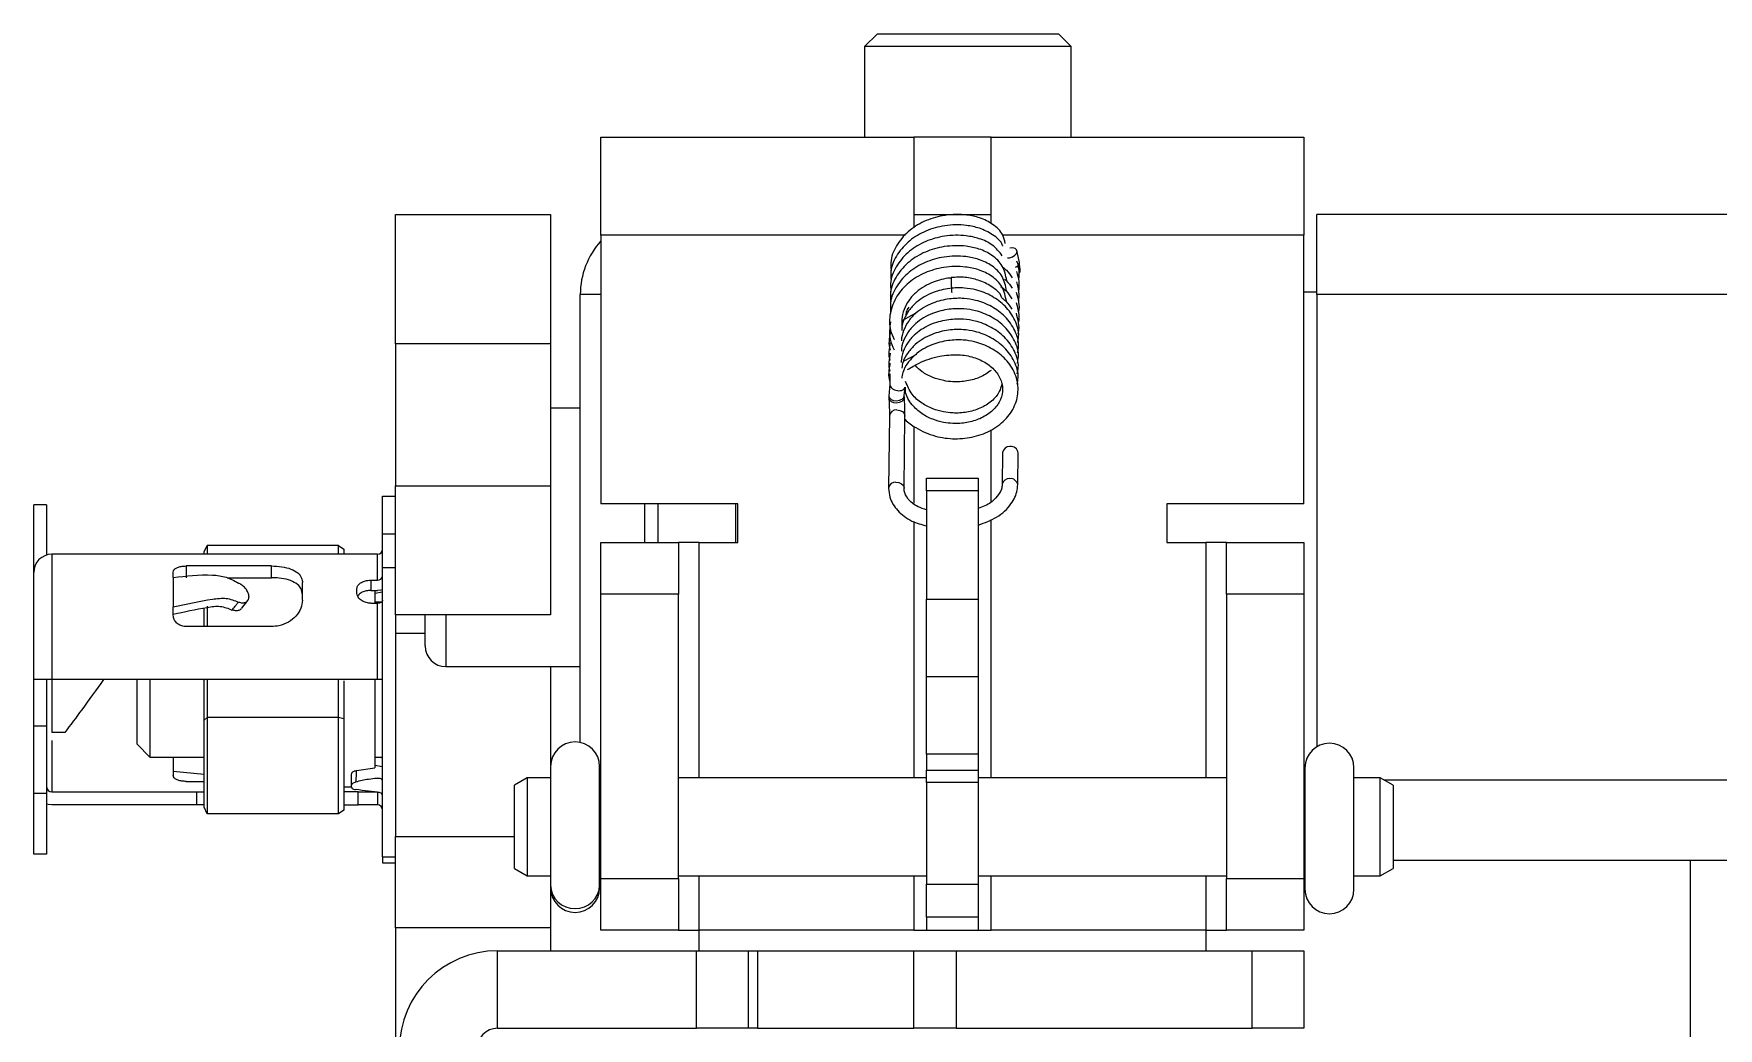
# Model space of a CAD drawing. Header units: millimetres. Extents: x -1052 to 1235, y -90 to 1990.
# Drawn here: x -967.7 to -902.5, y -43.7 to -5.2 of the extents above; entities that cross this region are included whole.
import ezdxf

# ---------------------------------------------------------------- set-up
doc = ezdxf.new("R2010")
doc.units = ezdxf.units.MM

msp = doc.modelspace()

# ---------------------------------------------------------------- linework, layer by layer
at = {"color": 7, "linetype": 'Continuous', "lineweight": 25}
for p, q in [((-935.075, -5.237), (-935.575, -5.737)), ((-935.575, -5.737), (-935.575, -9.237)), ((-931.228, -5.737), (-935.575, -5.737)), ((-935.075, -5.237), (-931.271, -5.237)), ((-931.271, -5.237), (-928.075, -5.237)), ((-927.575, -5.737), (-931.228, -5.737)), ((-927.575, -5.737), (-928.075, -5.237)), ((-927.575, -9.237), (-927.575, -5.737)), ((-945.775, -13.037), (-945.775, -9.237)), ((-945.775, -9.237), (-933.675, -9.237)), ((-933.675, -9.237), (-933.675, -12.756)), ((-930.675, -9.237), (-933.675, -9.237)), ((-930.675, -9.237), (-918.575, -9.237)), ((-930.675, -12.579), (-930.675, -9.237)), ((-918.575, -9.237), (-918.575, -13.037)), ((-953.725, -12.237), (-947.725, -12.237)), ((-953.725, -17.237), (-953.725, -12.237)), ((-947.725, -12.237), (-947.725, -17.237)), ((-933.675, -12.237), (-930.675, -12.237)), ((-918.075, -15.337), (-918.075, -12.237)), ((-89.075, -12.237), (-918.075, -12.237)), ((-945.775, -13.037), (-945.775, -23.437)), ((-918.575, -23.437), (-918.575, -13.037)), ((-929.581, -14.095), (-929.677, -13.626)), ((-929.576, -14.174), (-929.581, -14.095)), ((-946.575, -32.674), (-946.575, -15.337)), ((-918.075, -15.237), (-918.575, -15.237)), ((-918.075, -15.337), (-918.075, -32.835)), ((-934.118, -16.338), (-933.599, -16.057)), ((-953.725, -17.237), (-953.725, -22.737)), ((-947.725, -17.237), (-947.725, -22.737)), ((-934.039, -17.906), (-933.558, -17.64)), ((-934.595, -18.799), (-934.636, -19.274)), ((-934.593, -18.408), (-934.599, -18.811)), ((-934.636, -19.274), (-934.632, -19.353)), ((-934.037, -19.241), (-934.01, -18.934)), ((-934.033, -19.319), (-934.037, -19.241)), ((-946.575, -19.737), (-947.725, -19.737)), ((-934.614, -20.034), (-934.646, -22.824)), ((-934.046, -22.831), (-934.014, -20.041)), ((-933.675, -20.425), (-933.675, -23.412)), ((-930.675, -23.339), (-930.675, -20.576)), ((-930.236, -21.453), (-930.25, -22.692)), ((-929.65, -22.699), (-929.636, -21.46)), ((-953.725, -27.737), (-953.725, -22.737)), ((-947.725, -22.737), (-947.725, -27.737)), ((-933.175, -22.437), (-931.175, -22.437)), ((-933.175, -22.937), (-933.175, -22.437)), ((-931.175, -22.437), (-931.175, -22.937)), ((-930.25, -22.68), (-930.25, -22.692)), ((-954.225, -23.137), (-953.725, -23.137)), ((-954.225, -24.604), (-954.225, -23.137)), ((-940.475, -23.437), (-945.775, -23.437)), ((-944.075, -24.937), (-944.075, -23.437)), ((-943.575, -23.437), (-943.575, -24.937)), ((-940.575, -23.437), (-940.575, -24.937)), ((-940.475, -24.937), (-940.475, -23.437)), ((-933.175, -22.937), (-933.175, -27.121)), ((-931.175, -22.937), (-931.175, -27.121)), ((-918.575, -23.437), (-923.875, -23.437)), ((-923.875, -23.437), (-923.875, -24.937)), ((-967.225, -23.479), (-967.725, -23.479)), ((-967.725, -26.087), (-967.725, -23.479)), ((-967.225, -23.479), (-967.225, -25.416)), ((-930.675, -34.037), (-930.675, -24.039)), ((-954.225, -25.915), (-954.225, -24.604)), ((-953.725, -24.604), (-954.225, -24.604)), ((-933.675, -24.122), (-933.675, -34.037)), ((-961.425, -25.387), (-967.025, -25.387)), ((-954.425, -25.387), (-961.425, -25.387)), ((-961.125, -25.291), (-961.01, -25.044)), ((-961.125, -25.387), (-961.125, -25.291)), ((-961.01, -25.044), (-961.01, -25.387)), ((-955.925, -25.044), (-961.01, -25.044)), ((-955.925, -25.387), (-955.925, -25.044)), ((-955.925, -25.044), (-955.725, -25.186)), ((-955.725, -25.186), (-955.725, -25.387)), ((-945.775, -24.937), (-942.775, -24.937)), ((-945.775, -26.937), (-945.775, -24.937)), ((-942.775, -24.937), (-942.775, -26.937)), ((-941.975, -24.937), (-942.775, -24.937)), ((-941.975, -24.937), (-940.475, -24.937)), ((-923.875, -24.937), (-922.375, -24.937)), ((-921.575, -24.937), (-922.375, -24.937)), ((-921.575, -24.937), (-918.575, -24.937)), ((-921.575, -26.937), (-921.575, -24.937)), ((-918.575, -24.937), (-918.575, -26.937)), ((-958.525, -25.841), (-961.825, -25.841)), ((-954.225, -37.095), (-954.225, -25.915)), ((-953.725, -25.915), (-954.225, -25.915)), ((-967.725, -30.237), (-967.725, -26.087)), ((-962.325, -26.289), (-962.325, -26.076)), ((-962.325, -26.289), (-962.325, -27.42)), ((-960.245, -26.294), (-958.525, -26.294)), ((-957.325, -27.163), (-957.325, -26.485)), ((-954.675, -26.389), (-954.425, -26.389)), ((-959.674, -27.476), (-959.442, -27.182)), ((-959.398, -27.016), (-959.398, -27.044)), ((-955.225, -26.867), (-955.225, -26.749)), ((-954.675, -26.786), (-954.425, -26.786)), ((-954.675, -27.284), (-954.425, -27.284)), ((-954.525, -26.786), (-954.525, -27.284)), ((-954.225, -26.86), (-954.525, -26.904)), ((-954.267, -27.237), (-954.525, -27.237)), ((-945.775, -37.937), (-945.775, -26.937)), ((-942.775, -37.937), (-942.775, -26.937)), ((-933.175, -30.121), (-933.175, -27.121)), ((-931.175, -27.121), (-931.175, -30.121)), ((-921.575, -26.937), (-921.575, -37.937)), ((-918.575, -26.937), (-918.575, -37.937)), ((-962.325, -27.745), (-962.325, -27.42)), ((-961.125, -28.187), (-961.125, -27.458)), ((-961.01, -27.397), (-961.01, -28.187)), ((-959.715, -27.52), (-959.678, -27.473)), ((-947.725, -27.737), (-953.725, -27.737)), ((-953.725, -27.737), (-953.725, -28.449)), ((-952.575, -28.937), (-952.575, -27.737)), ((-958.525, -28.187), (-961.825, -28.187)), ((-953.725, -28.449), (-953.725, -36.307)), ((-951.775, -29.737), (-946.575, -29.737)), ((-947.725, -29.737), (-947.725, -33.541)), ((-967.025, -30.237), (-967.725, -30.237)), ((-967.725, -32.043), (-967.725, -30.237)), ((-967.225, -30.237), (-967.225, -32.043)), ((-965.025, -30.237), (-967.025, -30.237)), ((-954.425, -30.237), (-965.025, -30.237)), ((-963.725, -32.737), (-963.725, -30.237)), ((-963.225, -30.237), (-963.225, -33.237)), ((-961.097, -30.237), (-961.125, -30.266)), ((-961.125, -31.805), (-961.125, -30.266)), ((-961.01, -30.237), (-961.01, -31.706)), ((-955.925, -31.706), (-955.925, -30.237)), ((-955.725, -30.283), (-955.725, -31.763)), ((-954.525, -30.237), (-954.525, -33.66)), ((-954.225, -30.237), (-954.425, -30.237)), ((-933.175, -30.121), (-931.175, -30.121)), ((-933.175, -33.121), (-933.175, -30.121)), ((-931.175, -30.121), (-931.175, -33.121)), ((-961.01, -31.706), (-961.125, -31.805)), ((-961.125, -35.183), (-961.125, -31.805)), ((-961.01, -31.706), (-961.01, -35.43)), ((-955.925, -31.706), (-961.01, -31.706)), ((-955.925, -35.43), (-955.925, -31.706)), ((-955.725, -31.763), (-955.925, -31.706)), ((-955.725, -31.763), (-955.725, -35.287)), ((-967.225, -32.043), (-967.725, -32.043)), ((-967.725, -34.653), (-967.725, -32.043)), ((-967.225, -32.043), (-967.225, -34.653)), ((-966.525, -32.287), (-967.025, -32.287)), ((-963.725, -32.737), (-963.225, -33.237)), ((-963.225, -33.237), (-961.125, -33.237)), ((-962.325, -33.237), (-962.325, -33.778)), ((-954.525, -33.237), (-954.225, -33.237)), ((-933.175, -33.121), (-933.175, -33.738)), ((-931.175, -33.121), (-931.175, -33.738)), ((-962.325, -33.778), (-962.325, -33.942)), ((-962.325, -33.778), (-961.125, -33.897)), ((-955.239, -33.76), (-954.525, -33.66)), ((-954.225, -33.613), (-954.525, -33.57)), ((-947.727, -33.602), (-947.727, -38.194)), ((-945.827, -38.194), (-945.827, -33.602)), ((-933.175, -34.221), (-933.175, -33.738)), ((-931.175, -33.738), (-931.175, -34.221)), ((-918.537, -33.65), (-918.537, -38.35)), ((-916.637, -38.35), (-916.637, -33.65)), ((-961.825, -34.179), (-961.125, -34.179)), ((-955.725, -34.387), (-955.425, -34.387)), ((-955.425, -34.399), (-955.425, -34.324)), ((-948.625, -34.037), (-949.125, -34.326)), ((-949.125, -37.548), (-949.125, -34.326)), ((-947.727, -34.037), (-948.625, -34.037)), ((-948.625, -34.037), (-948.625, -37.837)), ((-945.775, -34.037), (-945.827, -34.037)), ((-933.175, -34.037), (-942.775, -34.037)), ((-933.175, -34.221), (-933.175, -38.163)), ((-921.575, -34.037), (-931.175, -34.037)), ((-931.175, -34.221), (-931.175, -38.163)), ((-918.537, -34.037), (-918.575, -34.037)), ((-915.625, -34.037), (-916.637, -34.037)), ((-915.125, -34.326), (-915.625, -34.037)), ((-915.625, -35.937), (-915.625, -34.037)), ((-915.125, -34.326), (-915.125, -35.937)), ((-967.725, -36.995), (-967.725, -34.653)), ((-967.225, -34.653), (-967.725, -34.653)), ((-967.225, -34.653), (-967.225, -36.995)), ((-967.025, -34.587), (-961.425, -34.587)), ((-961.425, -35.087), (-967.025, -35.087)), ((-961.425, -34.587), (-961.425, -35.087)), ((-961.425, -34.587), (-961.125, -34.587)), ((-961.125, -35.087), (-961.425, -35.087)), ((-961.01, -35.43), (-961.125, -35.183)), ((-955.175, -34.587), (-955.725, -34.587)), ((-955.725, -35.087), (-955.175, -35.087)), ((-955.175, -34.587), (-954.425, -34.587)), ((-954.425, -35.087), (-955.175, -35.087)), ((-954.425, -34.587), (-954.425, -35.087)), ((-955.925, -35.43), (-961.01, -35.43)), ((-955.725, -35.287), (-955.925, -35.43)), ((-953.725, -39.843), (-953.725, -36.307)), ((-915.625, -37.837), (-915.625, -35.937)), ((-915.125, -35.937), (-915.125, -37.548)), ((-967.225, -36.995), (-967.725, -36.995)), ((-954.225, -37.095), (-953.725, -37.095)), ((-954.225, -37.095), (-954.225, -37.337)), ((-954.225, -37.337), (-953.725, -37.337)), ((-949.125, -37.548), (-948.625, -37.837)), ((-915.625, -37.837), (-915.125, -37.548)), ((-91.925, -37.237), (-915.125, -37.237)), ((-903.625, -37.237), (-903.625, -50.637)), ((-948.625, -37.837), (-947.727, -37.837)), ((-947.727, -38.194), (-947.727, -38.302)), ((-947.725, -38.363), (-947.725, -39.843)), ((-945.827, -37.837), (-945.775, -37.837)), ((-945.827, -38.302), (-945.827, -38.194)), ((-945.775, -39.937), (-945.775, -37.937)), ((-942.775, -37.837), (-933.175, -37.837)), ((-942.775, -37.937), (-942.775, -39.937)), ((-933.675, -37.837), (-933.675, -39.937)), ((-933.175, -38.163), (-931.175, -38.163)), ((-933.175, -39.437), (-933.175, -38.163)), ((-931.175, -37.837), (-921.575, -37.837)), ((-931.175, -38.163), (-931.175, -39.437)), ((-930.675, -39.937), (-930.675, -37.837)), ((-921.575, -39.937), (-921.575, -37.937)), ((-918.575, -37.837), (-918.537, -37.837)), ((-918.575, -37.937), (-918.575, -39.937)), ((-916.637, -37.837), (-915.625, -37.837)), ((-931.175, -39.437), (-933.175, -39.437)), ((-933.175, -39.437), (-933.175, -39.937)), ((-931.175, -39.437), (-931.175, -39.937)), ((-953.725, -39.843), (-953.725, -44.46)), ((-947.725, -39.843), (-947.725, -40.737)), ((-942.775, -39.937), (-945.775, -39.937)), ((-942.775, -39.937), (-941.975, -39.937)), ((-941.975, -40.737), (-941.975, -39.937)), ((-933.675, -39.937), (-933.175, -39.937)), ((-933.175, -39.937), (-931.175, -39.937)), ((-931.175, -39.937), (-930.675, -39.937)), ((-922.375, -39.937), (-922.375, -40.737)), ((-922.375, -39.937), (-921.575, -39.937)), ((-918.575, -39.937), (-921.575, -39.937)), ((-949.775, -40.737), (-942.075, -40.737)), ((-942.075, -40.737), (-940.075, -40.737)), ((-940.075, -40.737), (-940.075, -43.737)), ((-940.075, -40.737), (-939.714, -40.737)), ((-939.714, -40.737), (-933.672, -40.737)), ((-933.672, -40.737), (-932.034, -40.737)), ((-932.034, -40.737), (-920.575, -40.737)), ((-920.575, -40.737), (-918.575, -40.737)), ((-918.575, -40.737), (-918.575, -43.737)), ((-949.775, -43.737), (-942.075, -43.737)), ((-940.075, -43.737), (-942.075, -43.737)), ((-939.714, -43.737), (-940.075, -43.737)), ((-939.714, -43.737), (-933.672, -43.737)), ((-932.034, -43.737), (-933.672, -43.737)), ((-932.034, -43.737), (-920.575, -43.737)), ((-918.575, -43.737), (-920.575, -43.737))]:
    msp.add_line(p, q, dxfattribs=at)
at = {"color": 8, "linetype": 'Continuous', "lineweight": 18}
for p, q in [((-933.988, -13.037), (-945.775, -13.037)), ((-918.575, -13.037), (-930.226, -13.037)), ((-945.775, -15.337), (-946.575, -15.337)), ((-89.075, -15.337), (-918.075, -15.337)), ((-947.725, -17.237), (-953.725, -17.237)), ((-953.725, -22.737), (-947.725, -22.737)), ((-931.175, -22.937), (-933.175, -22.937)), ((-967.025, -25.387), (-967.025, -30.237)), ((-954.425, -26.389), (-954.425, -25.387)), ((-941.975, -34.037), (-941.975, -24.937)), ((-922.375, -24.937), (-922.375, -34.037)), ((-961.825, -25.841), (-961.825, -26.294)), ((-958.525, -26.294), (-958.525, -25.841)), ((-954.675, -26.389), (-954.675, -26.786)), ((-954.425, -30.237), (-954.425, -27.284)), ((-942.775, -26.937), (-945.775, -26.937)), ((-933.175, -27.121), (-931.175, -27.121)), ((-918.575, -26.937), (-921.575, -26.937)), ((-951.775, -27.737), (-951.775, -29.737)), ((-952.575, -28.449), (-953.725, -28.449)), ((-967.025, -32.596), (-967.025, -34.587)), ((-931.175, -33.121), (-933.175, -33.121)), ((-933.175, -33.738), (-931.175, -33.738)), ((-931.175, -34.221), (-933.175, -34.221)), ((-91.598, -34.137), (-915.452, -34.137)), ((-955.175, -35.087), (-955.175, -34.587)), ((-953.725, -36.307), (-949.125, -36.307)), ((-945.775, -37.937), (-942.775, -37.937)), ((-941.975, -39.937), (-941.975, -37.837)), ((-922.375, -37.837), (-922.375, -39.937)), ((-921.575, -37.937), (-918.575, -37.937)), ((-947.725, -39.843), (-953.725, -39.843)), ((-933.675, -39.937), (-941.975, -39.937)), ((-922.375, -39.937), (-930.675, -39.937)), ((-949.775, -43.737), (-949.775, -40.737)), ((-942.075, -43.737), (-942.075, -40.737)), ((-939.714, -40.737), (-939.714, -43.737)), ((-933.672, -43.737), (-933.672, -40.737)), ((-932.034, -40.737), (-932.034, -43.737)), ((-920.575, -43.737), (-920.575, -40.737))]:
    msp.add_line(p, q, dxfattribs=at)
at = {"color": 7, "linetype": 'Continuous', "lineweight": 25, "flags": 128}
for points in [[(-930.05, -13.919), (-929.962, -13.911), (-929.851, -13.874), (-929.757, -13.813), (-929.693, -13.74), (-929.67, -13.664), (-929.692, -13.598), (-929.754, -13.55), (-929.847, -13.53), (-929.957, -13.54), (-929.957, -13.54)], [(-954.225, -26.763), (-954.289, -26.775), (-954.425, -26.786)], [(-954.225, -27.163), (-954.229, -27.186), (-954.24, -27.209), (-954.259, -27.23), (-954.284, -27.249), (-954.314, -27.264), (-954.349, -27.275), (-954.386, -27.282), (-954.425, -27.284)], [(-967.025, -35.087), (-967.162, -35.073), (-967.225, -35.058)]]:
    msp.add_lwpolyline(points, dxfattribs=at)
at = {"color": 8, "linetype": 'Continuous', "lineweight": 18, "flags": 128}
for points in [[(-934.636, -19.274), (-934.614, -19.337), (-934.55, -19.395), (-934.453, -19.433), (-934.339, -19.443)], [(-934.632, -19.353), (-934.61, -19.415), (-934.546, -19.474), (-934.449, -19.511), (-934.334, -19.522)], [(-934.339, -19.443), (-934.224, -19.426), (-934.126, -19.383), (-934.06, -19.32), (-934.037, -19.248), (-934.037, -19.242)], [(-934.334, -19.522), (-934.219, -19.504), (-934.122, -19.461), (-934.056, -19.399), (-934.032, -19.327), (-934.033, -19.319)], [(-934.327, -19.803), (-934.211, -19.817), (-934.111, -19.865), (-934.042, -19.94), (-934.014, -20.029), (-934.014, -20.041)], [(-934.359, -22.592), (-934.244, -22.607), (-934.143, -22.655), (-934.074, -22.729), (-934.046, -22.818), (-934.046, -22.828)]]:
    msp.add_lwpolyline(points, dxfattribs=at)
at = {"color": 7, "linetype": 'Continuous', "lineweight": 25}
for centre, radius, start, end in [((-943.475, -15.337), 3.1, 137.89655, 180), ((-931.168, -15.078), 1.046, 179.97298, 189.73536), ((-929.97, -21.489), 0.269, 85.56913, 172.30264), ((-929.908, -21.491), 0.273, 6.61508, 98.74019), ((-967.025, -26.087), 0.7, 90, 180), ((-954.425, -25.187), 0.2, 270, 0), ((-954.407, -26.207), 0.183, 264.18756, 352.66613), ((-951.775, -28.937), 0.8, 180, 270), ((-954.325, -33.318), 0.0996, 3.92792, 54.46683), ((-946.777, -33.602), 0.95, 0, 180), ((-917.587, -33.65), 0.95, 0, 180), ((-967.025, -34.387), 0.2, 180, 270), ((-954.425, -35.287), 0.2, 0, 90), ((-946.777, -38.302), 0.95, 180, 0), ((-917.587, -38.35), 0.95, 180, 0), ((-949.775, -44.537), 3.8, 90, 180), ((-949.775, -44.537), 0.8, 90, 180)]:
    msp.add_arc(centre, radius, start, end, dxfattribs=at)
at = {"color": 8, "linetype": 'Continuous', "lineweight": 18}
for centre, radius, start, end in [((-929.775, -14.081), 0.194, 281.16678, 355.78028), ((-929.724, -14.176), 0.147, 305.37952, 0.99151), ((-926.425, -14.772), 5.797, 179.23853, 183.01816), ((-934.348, -20.07), 0.269, 85.56913, 172.30264), ((-934.38, -22.86), 0.269, 85.57069, 172.28471), ((-929.983, -22.731), 0.272, 85.84851, 169.10635), ((-929.922, -22.731), 0.273, 6.62516, 98.73922), ((-946.799, -38.171), 0.929, 181.38421, 271.32035), ((-946.756, -38.171), 0.929, 268.67965, 358.61579)]:
    msp.add_arc(centre, radius, start, end, dxfattribs=at)
at = {"color": 7, "linetype": 'Continuous', "lineweight": 25}
for points, knots in [([(-930.129, -13.355), (-930.154, -13.245), (-930.219, -12.951), (-930.581, -12.61), (-931.08, -12.36), (-931.712, -12.221), (-932.443, -12.231), (-933.206, -12.444), (-933.85, -12.825), (-934.324, -13.36), (-934.579, -13.916), (-934.557, -14.276), (-934.549, -14.408)], [0, 0, 0, 0, 0.063333, 0.16851, 0.262688, 0.342003, 0.46736, 0.58109, 0.694609, 0.810179, 0.930447, 1, 1, 1, 1]), ([(-930.245, -13.831), (-930.362, -13.683), (-930.584, -13.403), (-931.102, -13.164), (-931.73, -13.026), (-932.463, -13.039), (-933.225, -13.254), (-933.866, -13.637), (-934.338, -14.173), (-934.59, -14.728), (-934.567, -15.087), (-934.558, -15.217)], [0, 0, 0, 0, 0.111414, 0.212113, 0.296936, 0.431116, 0.552769, 0.67412, 0.797839, 0.926514, 1, 1, 1, 1]), ([(-930.226, -13.458), (-930.229, -13.45), (-930.284, -13.264), (-930.599, -13.014), (-931.088, -12.76), (-931.722, -12.624), (-932.452, -12.635), (-933.215, -12.849), (-933.858, -13.231), (-934.329, -13.767), (-934.578, -14.297), (-934.56, -14.631), (-934.554, -14.737)], [0, 0, 0, 0, 0.004993, 0.1184, 0.219918, 0.305422, 0.440621, 0.56324, 0.685592, 0.810243, 0.939925, 1, 1, 1, 1]), ([(-930.074, -14.79), (-930.114, -14.597), (-930.192, -14.219), (-930.603, -13.81), (-931.109, -13.564), (-931.74, -13.429), (-932.472, -13.442), (-933.234, -13.659), (-933.875, -14.042), (-934.345, -14.58), (-934.596, -15.135), (-934.572, -15.493), (-934.563, -15.622)], [0, 0, 0, 0, 0.105289, 0.205903, 0.295917, 0.37175, 0.491758, 0.600525, 0.708989, 0.819647, 0.934706, 1, 1, 1, 1]), ([(-930.084, -15.596), (-930.125, -15.401), (-930.205, -15.021), (-930.62, -14.611), (-931.127, -14.367), (-931.76, -14.233), (-932.491, -14.249), (-933.253, -14.468), (-933.889, -14.854), (-934.368, -15.394), (-934.612, -16.038), (-934.634, -16.629), (-934.482, -16.954), (-934.428, -17.069)], [0, 0, 0, 0, 0.095875, 0.186437, 0.267412, 0.335647, 0.443719, 0.541603, 0.639152, 0.738819, 0.842388, 0.944313, 1, 1, 1, 1]), ([(-930.079, -15.193), (-930.119, -14.999), (-930.199, -14.62), (-930.612, -14.21), (-931.118, -13.966), (-931.75, -13.831), (-932.482, -13.846), (-933.243, -14.064), (-933.883, -14.448), (-934.352, -14.986), (-934.601, -15.541), (-934.576, -15.898), (-934.568, -16.027)], [0, 0, 0, 0, 0.105884, 0.20648, 0.296453, 0.37226, 0.492276, 0.601015, 0.709415, 0.82009, 0.935131, 1, 1, 1, 1]), ([(-930.226, -14.271), (-930.178, -14.311), (-930.024, -14.436), (-929.928, -14.587), (-929.863, -14.69)], [0, 0, 0, 0, 0.318089, 1, 1, 1, 1]), ([(-929.601, -14.737), (-929.592, -14.634), (-929.572, -14.401), (-929.639, -14.17), (-929.677, -14.042)], [0, 0, 0, 0, 0.4433746, 1, 1, 1, 1]), ([(-929.594, -14.526), (-929.589, -14.517), (-929.575, -14.494), (-929.564, -14.457), (-929.557, -14.423), (-929.553, -14.393), (-929.551, -14.364), (-929.55, -14.334), (-929.55, -14.319)], [0, 0, 0, 0, 0.097418, 0.258661, 0.384306, 0.517978, 0.767153, 1, 1, 1, 1]), ([(-929.565, -14.315), (-929.565, -14.315), (-929.565, -14.315), (-929.568, -14.294), (-929.572, -14.25), (-929.575, -14.199), (-929.576, -14.174)], [0, 0, 0, 0, 0.09133, 0.306343, 0.65458, 1, 1, 1, 1]), ([(-932.222, -14.693), (-932.239, -14.694), (-932.476, -14.711), (-932.962, -14.841), (-933.508, -15.152), (-933.87, -15.545), (-934.068, -15.911), (-934.151, -16.299), (-934.132, -16.524), (-934.123, -16.637)], [0, 0, 0, 0, 0.015165, 0.21726, 0.450342, 0.58255, 0.720623, 0.859229, 1, 1, 1, 1]), ([(-930.263, -15.458), (-930.265, -15.45), (-930.323, -15.265), (-930.642, -15.017), (-931.134, -14.771), (-931.675, -14.647), (-932.037, -14.667), (-932.219, -14.678)], [0, 0, 0, 0, 0.01249, 0.301593, 0.560015, 0.777814, 1, 1, 1, 1]), ([(-930.157, -14.737), (-930.135, -14.755), (-930.009, -14.861), (-929.932, -14.988), (-929.868, -15.093)], [0, 0, 0, 0, 0.174816, 1, 1, 1, 1]), ([(-929.611, -15.602), (-929.6, -15.477), (-929.578, -15.224), (-929.65, -14.973), (-929.686, -14.848)], [0, 0, 0, 0, 0.497485, 1, 1, 1, 1]), ([(-929.607, -15.199), (-929.596, -15.075), (-929.573, -14.822), (-929.645, -14.572), (-929.682, -14.445)], [0, 0, 0, 0, 0.4922147, 1, 1, 1, 1]), ([(-929.66, -17.594), (-929.642, -17.514), (-929.576, -17.224), (-929.731, -16.721), (-930.099, -16.182), (-930.64, -15.781), (-931.201, -15.558), (-931.755, -15.469), (-932.322, -15.486), (-932.981, -15.645), (-933.525, -15.963), (-933.887, -16.357), (-934.077, -16.721), (-934.15, -16.995), (-934.144, -17.117), (-934.144, -17.125)], [0, 0, 0, 0, 0.0427725, 0.1546872, 0.2643743, 0.3632218, 0.4607896, 0.5258585, 0.6064299, 0.6994983, 0.8069872, 0.8679354, 0.9315648, 0.9954165, 1, 1, 1, 1]), ([(-929.655, -17.192), (-929.637, -17.113), (-929.571, -16.824), (-929.724, -16.322), (-930.092, -15.783), (-930.631, -15.38), (-931.191, -15.156), (-931.745, -15.066), (-932.312, -15.082), (-932.972, -15.241), (-933.516, -15.558), (-933.879, -15.951), (-934.07, -16.314), (-934.143, -16.591), (-934.138, -16.714), (-934.138, -16.724)], [0, 0, 0, 0, 0.042308, 0.15415, 0.2638, 0.362621, 0.46011, 0.525142, 0.605685, 0.698744, 0.806146, 0.867056, 0.930656, 0.994491, 1, 1, 1, 1]), ([(-930.297, -15.021), (-930.228, -15.077), (-930.05, -15.219), (-929.94, -15.391), (-929.872, -15.496)], [0, 0, 0, 0, 0.391046, 1, 1, 1, 1]), ([(-930.263, -15.458), (-930.208, -15.502), (-930.045, -15.633), (-929.944, -15.792), (-929.877, -15.899)], [0, 0, 0, 0, 0.334031, 1, 1, 1, 1]), ([(-929.616, -16.005), (-929.616, -16.005), (-929.568, -15.884), (-929.598, -15.623), (-929.66, -15.374), (-929.691, -15.251)], [0, 0, 0, 0, 0.000172, 0.502667, 1, 1, 1, 1]), ([(-929.669, -18.397), (-929.651, -18.315), (-929.586, -18.024), (-929.743, -17.52), (-930.115, -16.982), (-930.658, -16.582), (-931.219, -16.361), (-931.775, -16.273), (-932.342, -16.292), (-933, -16.454), (-933.543, -16.774), (-933.904, -17.169), (-934.093, -17.533), (-934.164, -17.819), (-934.156, -17.951), (-934.155, -17.97)], [0, 0, 0, 0, 0.043364, 0.154562, 0.263475, 0.361617, 0.458588, 0.523228, 0.603234, 0.695603, 0.802439, 0.862993, 0.926189, 0.989583, 1, 1, 1, 1]), ([(-929.664, -17.996), (-929.646, -17.915), (-929.581, -17.624), (-929.737, -17.12), (-930.107, -16.582), (-930.649, -16.182), (-931.21, -15.959), (-931.765, -15.871), (-932.332, -15.889), (-932.991, -16.049), (-933.534, -16.369), (-933.896, -16.763), (-934.084, -17.127), (-934.156, -17.4), (-934.151, -17.52), (-934.15, -17.527)], [0, 0, 0, 0, 0.043237, 0.155226, 0.264949, 0.363826, 0.461472, 0.526578, 0.607178, 0.700257, 0.807834, 0.868821, 0.932479, 0.996349, 1, 1, 1, 1]), ([(-933.967, -16.17), (-933.966, -16.115), (-933.964, -15.992), (-933.892, -15.884), (-933.852, -15.825)], [0, 0, 0, 0, 0.4526089, 1, 1, 1, 1]), ([(-929.639, -16.842), (-929.634, -16.829), (-929.579, -16.696), (-929.606, -16.424), (-929.669, -16.178), (-929.7, -16.056)], [0, 0, 0, 0, 0.051584, 0.533192, 1, 1, 1, 1]), ([(-929.62, -16.406), (-929.62, -16.405), (-929.572, -16.284), (-929.603, -16.023), (-929.665, -15.776), (-929.696, -15.653)], [0, 0, 0, 0, 0.002516, 0.506423, 1, 1, 1, 1]), ([(-934.574, -16.796), (-934.62, -17.026), (-934.667, -17.26), (-934.585, -17.48), (-934.584, -17.483)], [0, 0, 0, 0, 0.985359, 1, 1, 1, 1]), ([(-934.57, -16.393), (-934.6, -16.62), (-934.65, -16.991), (-934.494, -17.339), (-934.434, -17.474)], [0, 0, 0, 0, 0.612736, 1, 1, 1, 1]), ([(-929.674, -18.799), (-929.656, -18.716), (-929.591, -18.423), (-929.75, -17.919), (-930.123, -17.382), (-930.666, -16.983), (-931.229, -16.763), (-931.785, -16.676), (-932.352, -16.696), (-933.009, -16.858), (-933.554, -17.18), (-933.908, -17.574), (-934.09, -17.899), (-934.122, -18.104), (-934.135, -18.184)], [0, 0, 0, 0, 0.04529, 0.16028, 0.272871, 0.374324, 0.474616, 0.541455, 0.624163, 0.719631, 0.830128, 0.892746, 0.958084, 1, 1, 1, 1]), ([(-934.579, -17.199), (-934.625, -17.431), (-934.672, -17.666), (-934.59, -17.886), (-934.589, -17.889)], [0, 0, 0, 0, 0.987376, 1, 1, 1, 1]), ([(-934.015, -20.156), (-934.01, -20.162), (-933.904, -20.296), (-933.517, -20.55), (-932.875, -20.842), (-932.076, -20.947), (-931.314, -20.862), (-930.614, -20.588), (-930.051, -20.145), (-929.698, -19.572), (-929.594, -18.94), (-929.747, -18.319), (-930.133, -17.781), (-930.675, -17.384), (-931.238, -17.164), (-931.794, -17.078), (-932.361, -17.099), (-933.019, -17.263), (-933.563, -17.585), (-933.916, -17.98), (-934.095, -18.299), (-934.126, -18.499), (-934.138, -18.573)], [0, 0, 0, 0, 0.002052, 0.044802, 0.111657, 0.171853, 0.231635, 0.292253, 0.355355, 0.417763, 0.478389, 0.541427, 0.60313, 0.658728, 0.713717, 0.750355, 0.795682, 0.847989, 0.908576, 0.942903, 0.978714, 1, 1, 1, 1]), ([(-934.588, -18.005), (-934.635, -18.24), (-934.682, -18.476), (-934.598, -18.698), (-934.597, -18.7)], [0, 0, 0, 0, 0.991326, 1, 1, 1, 1]), ([(-934.584, -17.602), (-934.63, -17.835), (-934.677, -18.071), (-934.594, -18.292), (-934.593, -18.294)], [0, 0, 0, 0, 0.989365, 1, 1, 1, 1]), ([(-933.911, -18.237), (-933.764, -18.15), (-933.392, -17.93), (-932.854, -17.744), (-932.338, -17.671), (-931.914, -17.653), (-931.419, -17.723), (-930.9, -17.941), (-930.501, -18.267), (-930.263, -18.665), (-930.21, -19.09), (-930.338, -19.507), (-930.641, -19.876), (-931.085, -20.15), (-931.607, -20.307), (-932.096, -20.338), (-932.545, -20.286), (-932.959, -20.168), (-933.392, -19.946), (-933.77, -19.593), (-934.003, -19.221), (-933.997, -18.981), (-933.995, -18.918)], [0, 0, 0, 0, 0.055596, 0.140078, 0.172952, 0.200821, 0.255696, 0.31011, 0.365013, 0.421726, 0.477431, 0.531435, 0.587776, 0.643286, 0.693678, 0.74371, 0.77672, 0.816999, 0.86302, 0.916065, 0.978165, 1, 1, 1, 1]), ([(-930.675, -18.269), (-930.813, -18.365), (-931.08, -18.55), (-931.605, -18.697), (-932.093, -18.726), (-932.543, -18.671), (-932.953, -18.549), (-933.346, -18.355), (-933.533, -18.162), (-933.617, -18.074)], [0, 0, 0, 0, 0.171989, 0.333668, 0.4945, 0.600509, 0.729751, 0.877272, 1, 1, 1, 1]), ([(-934.59, -18.8), (-934.593, -18.808), (-934.606, -18.837), (-934.581, -18.899), (-934.519, -18.969), (-934.421, -19.027), (-934.343, -19.044), (-934.305, -19.052)], [0, 0, 0, 0, 0.077645, 0.308234, 0.538823, 0.769411, 1, 1, 1, 1]), ([(-930.275, -18.818), (-930.297, -18.911), (-930.352, -19.146), (-930.643, -19.475), (-931.082, -19.748), (-931.606, -19.905), (-932.096, -19.935), (-932.544, -19.882), (-932.959, -19.763), (-933.386, -19.54), (-933.786, -19.188), (-933.916, -18.87), (-933.986, -18.699)], [0, 0, 0, 0, 0.076825, 0.193273, 0.307965, 0.41208, 0.515503, 0.583722, 0.666946, 0.762009, 0.871666, 1, 1, 1, 1]), ([(-934.632, -19.353), (-934.629, -19.405), (-934.624, -19.508), (-934.618, -19.695), (-934.614, -19.866), (-934.613, -19.978), (-934.614, -20.023), (-934.614, -20.034)], [0, 0, 0, 0, 0.24166, 0.475271, 0.711669, 0.92868, 1, 1, 1, 1]), ([(-934.305, -19.052), (-934.266, -19.055), (-934.189, -19.061), (-934.091, -19.032), (-934.025, -18.984), (-934.016, -18.942), (-934.012, -18.923)], [0, 0, 0, 0, 0.262864, 0.525728, 0.788592, 1, 1, 1, 1]), ([(-934.014, -20.041), (-934.014, -19.994), (-934.013, -19.897), (-934.017, -19.7), (-934.024, -19.493), (-934.03, -19.377), (-934.033, -19.319)], [0, 0, 0, 0, 0.243086, 0.500781, 0.748307, 1, 1, 1, 1]), ([(-930.25, -22.692), (-930.256, -22.75), (-930.273, -22.916), (-930.467, -23.21), (-930.803, -23.486), (-931.088, -23.581), (-931.175, -23.61)], [0, 0, 0, 0, 0.186073, 0.531266, 0.856526, 1, 1, 1, 1]), ([(-931.175, -24.258), (-930.927, -24.165), (-930.408, -23.971), (-929.887, -23.483), (-929.671, -23.024), (-929.655, -22.765), (-929.65, -22.699)], [0, 0, 0, 0, 0.296749, 0.621112, 0.904633, 1, 1, 1, 1]), ([(-934.646, -22.824), (-934.636, -22.944), (-934.61, -23.258), (-934.316, -23.719), (-933.819, -24.109), (-933.371, -24.236), (-933.175, -24.292)], [0, 0, 0, 0, 0.178356, 0.465165, 0.765567, 1, 1, 1, 1]), ([(-933.175, -23.666), (-933.291, -23.629), (-933.604, -23.53), (-933.916, -23.247), (-934.039, -23.002), (-934.045, -22.864), (-934.046, -22.831)], [0, 0, 0, 0, 0.20072, 0.544447, 0.889913, 1, 1, 1, 1]), ([(-962.325, -26.076), (-962.32, -26.048), (-962.309, -25.991), (-962.223, -25.921), (-962.097, -25.871), (-961.956, -25.845), (-961.863, -25.842), (-961.825, -25.841)], [0, 0, 0, 0, 0.214373, 0.428779, 0.642592, 0.856666, 1, 1, 1, 1]), ([(-958.525, -25.841), (-958.39, -25.847), (-958.121, -25.858), (-957.762, -25.949), (-957.492, -26.098), (-957.346, -26.285), (-957.331, -26.426), (-957.325, -26.485)], [0, 0, 0, 0, 0.213238, 0.42649, 0.63916, 0.849598, 1, 1, 1, 1]), ([(-962.325, -26.289), (-961.827, -26.226), (-961.155, -26.141), (-960.261, -26.246), (-959.956, -26.418), (-959.801, -26.505)], [0, 0, 0, 0, 0.587693, 0.790818, 1, 1, 1, 1]), ([(-959.398, -27.016), (-959.403, -26.974), (-959.412, -26.891), (-959.488, -26.755), (-959.599, -26.632), (-959.711, -26.549), (-959.781, -26.515), (-959.801, -26.505)], [0, 0, 0, 0, 0.225883, 0.451767, 0.67765, 0.903524, 1, 1, 1, 1]), ([(-957.325, -26.955), (-957.337, -26.869), (-957.362, -26.698), (-957.56, -26.503), (-957.856, -26.371), (-958.195, -26.305), (-958.426, -26.297), (-958.525, -26.294)], [0, 0, 0, 0, 0.212376, 0.424979, 0.633479, 0.843609, 1, 1, 1, 1]), ([(-955.225, -26.749), (-955.219, -26.706), (-955.207, -26.621), (-955.113, -26.514), (-954.974, -26.436), (-954.819, -26.395), (-954.717, -26.391), (-954.675, -26.389)], [0, 0, 0, 0, 0.214305, 0.42865, 0.642279, 0.856223, 1, 1, 1, 1]), ([(-962.325, -27.42), (-961.827, -27.312), (-961.155, -27.166), (-960.261, -27.055), (-959.956, -27.177), (-959.801, -27.239)], [0, 0, 0, 0, 0.587693, 0.790818, 1, 1, 1, 1]), ([(-959.801, -27.239), (-959.753, -27.251), (-959.655, -27.275), (-959.531, -27.255), (-959.441, -27.194), (-959.402, -27.116), (-959.399, -27.061), (-959.398, -27.044)], [0, 0, 0, 0, 0.225867, 0.451734, 0.677598, 0.903479, 1, 1, 1, 1]), ([(-957.325, -27.163), (-957.338, -27.27), (-957.362, -27.482), (-957.562, -27.788), (-957.86, -28.029), (-958.199, -28.166), (-958.429, -28.181), (-958.525, -28.187)], [0, 0, 0, 0, 0.2128333, 0.4258501, 0.6355415, 0.8465873, 1, 1, 1, 1]), ([(-954.675, -27.284), (-954.737, -27.28), (-954.861, -27.27), (-955.026, -27.195), (-955.15, -27.088), (-955.216, -26.971), (-955.223, -26.897), (-955.225, -26.867)], [0, 0, 0, 0, 0.214393, 0.428789, 0.643061, 0.856854, 1, 1, 1, 1]), ([(-954.675, -26.786), (-954.737, -26.789), (-954.861, -26.797), (-955.024, -26.856), (-955.137, -26.929), (-955.169, -26.991), (-955.181, -27.013)], [0, 0, 0, 0, 0.2812395, 0.562484, 0.8435271, 1, 1, 1, 1]), ([(-962.325, -27.71), (-961.896, -27.613), (-961.305, -27.479), (-960.491, -27.364), (-960.199, -27.485), (-960.052, -27.546)], [0, 0, 0, 0, 0.56666, 0.780905, 1, 1, 1, 1]), ([(-961.825, -28.187), (-961.881, -28.182), (-961.994, -28.172), (-962.144, -28.094), (-962.257, -27.981), (-962.317, -27.857), (-962.323, -27.777), (-962.325, -27.745)], [0, 0, 0, 0, 0.214445, 0.428893, 0.643239, 0.857188, 1, 1, 1, 1]), ([(-959.715, -27.52), (-959.722, -27.525), (-959.757, -27.551), (-959.842, -27.578), (-959.956, -27.573), (-960.029, -27.552), (-960.052, -27.546)], [0, 0, 0, 0, 0.088696, 0.457739, 0.826694, 1, 1, 1, 1]), ([(-967.025, -30.237), (-967.025, -30.631), (-967.025, -31.336), (-967.025, -31.996), (-967.025, -32.287)], [0, 0, 0, 0, 0.559866, 1, 1, 1, 1]), ([(-965.025, -30.237), (-965.305, -30.631), (-965.805, -31.336), (-966.305, -31.996), (-966.525, -32.287)], [0, 0, 0, 0, 0.559911, 1, 1, 1, 1]), ([(-955.425, -33.893), (-955.423, -33.88), (-955.417, -33.853), (-955.384, -33.818), (-955.357, -33.798), (-955.348, -33.792)], [0, 0, 0, 0, 0.404591, 0.809176, 1, 1, 1, 1]), ([(-955.425, -34.324), (-955.425, -34.297), (-955.425, -34.226), (-955.425, -34.112), (-955.425, -33.996), (-955.425, -33.923), (-955.425, -33.893)], [0, 0, 0, 0, 0.190015, 0.497902, 0.793065, 1, 1, 1, 1]), ([(-955.348, -33.792), (-955.335, -33.786), (-955.303, -33.772), (-955.263, -33.764), (-955.239, -33.76)], [0, 0, 0, 0, 0.40435, 1, 1, 1, 1]), ([(-961.825, -34.179), (-961.881, -34.177), (-961.994, -34.172), (-962.144, -34.135), (-962.257, -34.077), (-962.317, -34.009), (-962.323, -33.961), (-962.325, -33.942)], [0, 0, 0, 0, 0.214385, 0.428772, 0.643033, 0.856802, 1, 1, 1, 1]), ([(-955.268, -34.206), (-955.291, -34.213), (-955.34, -34.228), (-955.394, -34.262), (-955.422, -34.295), (-955.424, -34.316), (-955.425, -34.324)], [0, 0, 0, 0, 0.266331, 0.548449, 0.829136, 1, 1, 1, 1]), ([(-955.425, -34.399), (-955.423, -34.412), (-955.418, -34.437), (-955.377, -34.469), (-955.323, -34.489), (-955.283, -34.495), (-955.268, -34.497)], [0, 0, 0, 0, 0.266311, 0.549123, 0.829777, 1, 1, 1, 1]), ([(-954.225, -34.215), (-954.226, -34.196), (-954.228, -34.161), (-954.245, -34.113), (-954.283, -34.067), (-954.36, -34.065), (-954.521, -34.068), (-954.833, -34.102), (-955.103, -34.166), (-955.268, -34.206)], [0, 0, 0, 0, 0.052051, 0.100621, 0.143629, 0.208426, 0.277664, 0.558659, 1, 1, 1, 1]), ([(-954.533, -34.587), (-954.611, -34.577), (-954.862, -34.546), (-955.102, -34.517), (-955.268, -34.497)], [0, 0, 0, 0, 0.313457, 1, 1, 1, 1]), ([(-954.225, -34.774), (-954.226, -34.756), (-954.228, -34.72), (-954.245, -34.67), (-954.282, -34.621), (-954.353, -34.609), (-954.4, -34.603), (-954.425, -34.6)], [0, 0, 0, 0, 0.195302, 0.377541, 0.538909, 0.761383, 1, 1, 1, 1])]:
    msp.add_open_spline(points, degree=3, knots=knots, dxfattribs=at)
at = {"color": 8, "linetype": 'Continuous', "lineweight": 18}
for points, knots in [([(-960.052, -27.546), (-960.031, -27.521), (-959.989, -27.47), (-959.922, -27.387), (-959.859, -27.31), (-959.817, -27.258), (-959.801, -27.239)], [0, 0, 0, 0, 0.246022, 0.497638, 0.810556, 1, 1, 1, 1]), ([(-955.239, -33.76), (-955.241, -33.794), (-955.244, -33.871), (-955.251, -33.992), (-955.259, -34.106), (-955.265, -34.178), (-955.268, -34.206), (-955.268, -34.206)], [0, 0, 0, 0, 0.23003, 0.514952, 0.811013, 0.999883, 1, 1, 1, 1])]:
    msp.add_open_spline(points, degree=3, knots=knots, dxfattribs=at)

doc.saveas('drawing.dxf')
